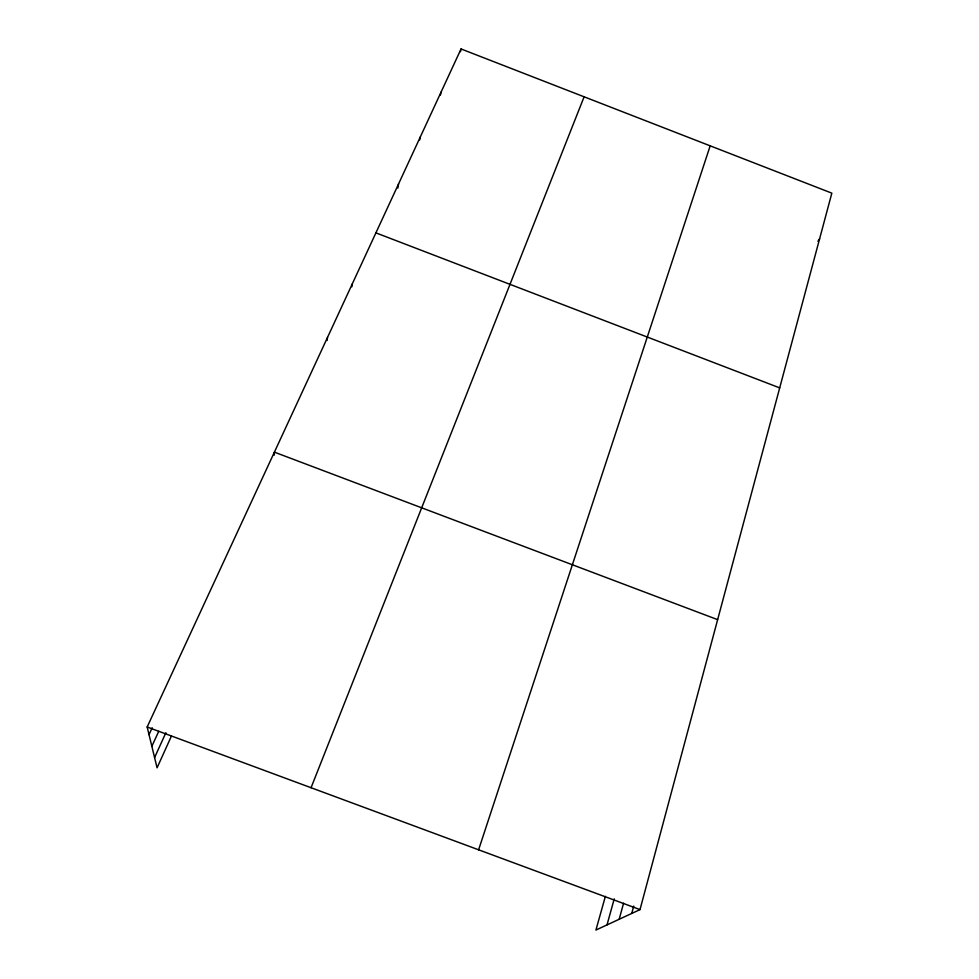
<?xml version="1.0" encoding="UTF-8"?>
<svg xmlns="http://www.w3.org/2000/svg" width="979" height="979" viewBox="0 0 979 979"><rect width="100%" height="100%" fill="white"/><g stroke="black" fill="none" stroke-linecap="round" stroke-linejoin="round"><path stroke-width="1.47" d="M274.23 455.149L274.401 452.151L717.644 619.658M327.121 340.484L327.488 337.486M351.828 286.835L352.232 284.008M397.829 188.09L398.563 183.93M419.722 139.899L420.26 137.048M440.477 95.024L441.076 92.087M460.46 51.691L461.048 48.95L831.832 193.144L640.009 909.613L595.917 930.05L605.389 896.336M631.761 913.444L633.756 906.052M619.169 919.281L623.574 903.201M607.004 924.91L614.237 898.857M478.609 849.809L710.179 145.834M311.053 787.728L584.108 96.811M171.349 736.269L157.068 767.817L147.168 726.993L461.048 48.95M154.584 757.562L165.892 732.72M151.855 746.304L158.733 731.301M149.028 734.642L152.198 727.764M817.906 241.323L819.594 238.839M147.168 726.993L640.009 909.613M375.912 232.867L779.7 387.88"/></g></svg>
